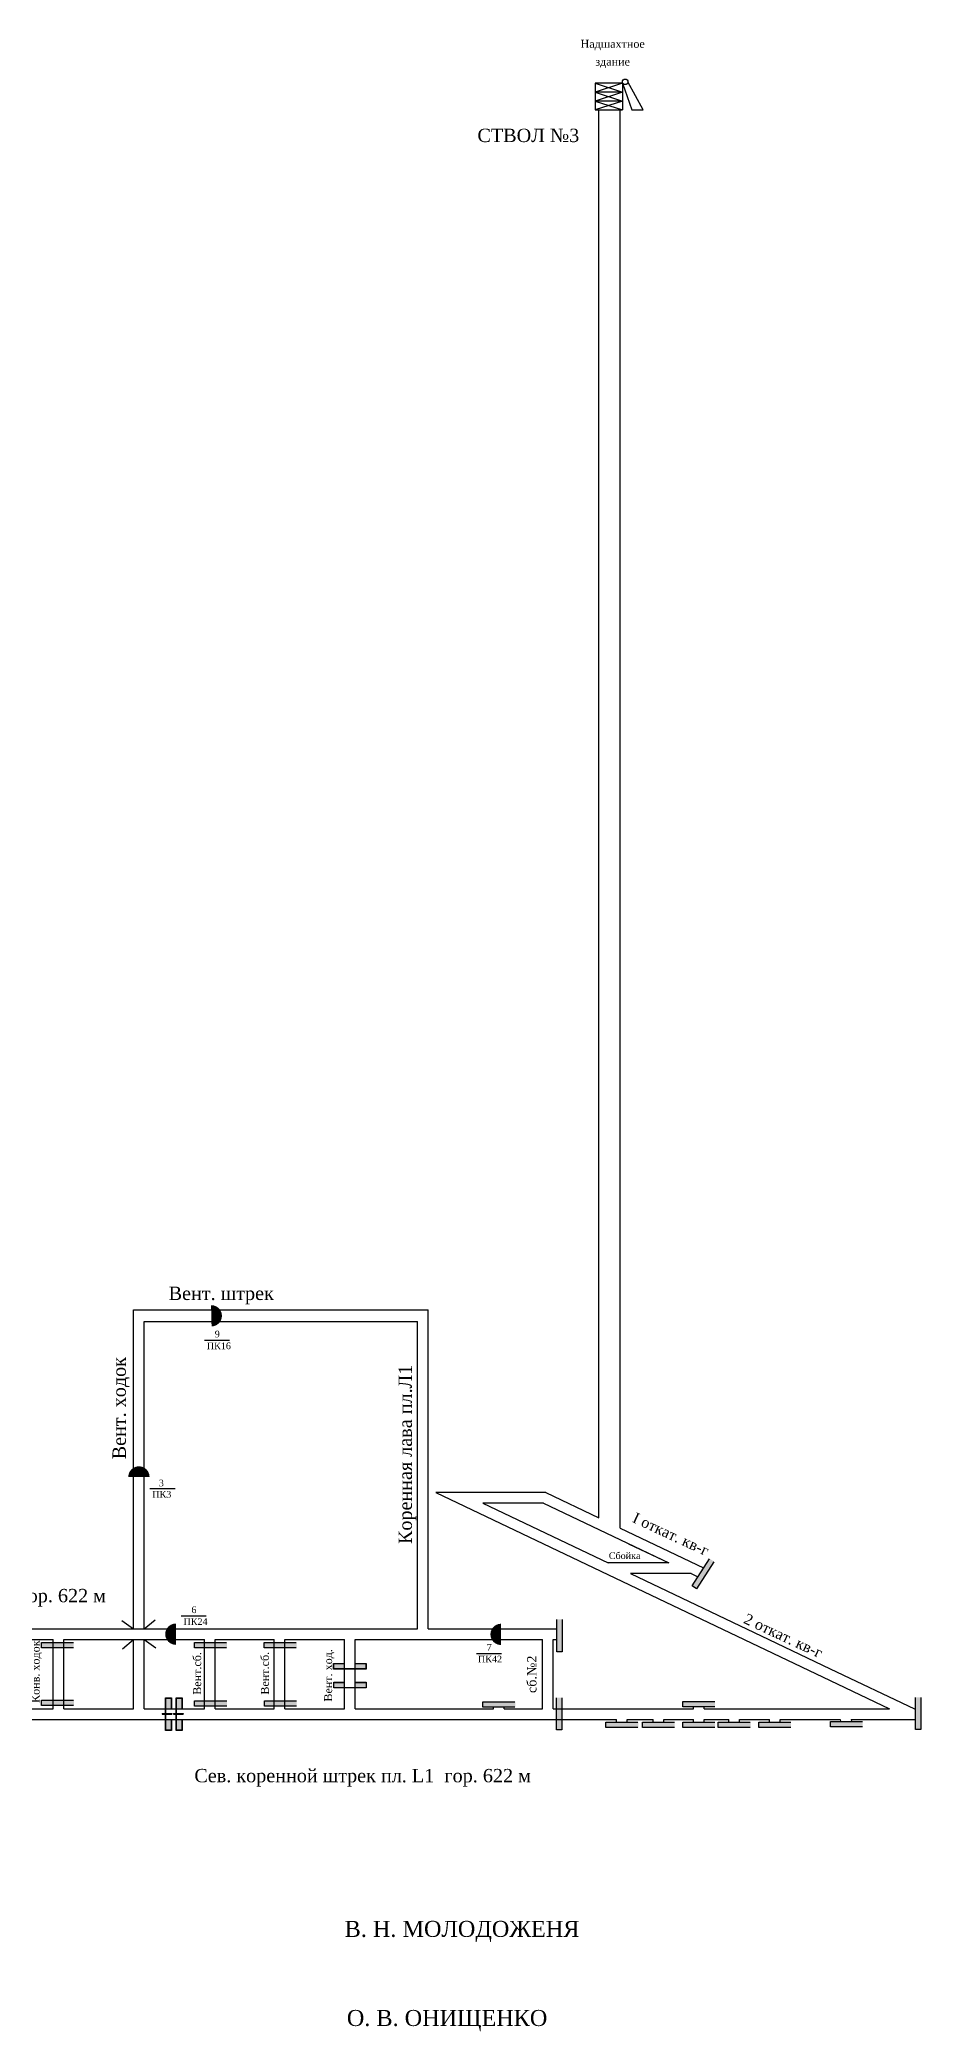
# Model space of a CAD drawing. Header units: millimetres. Extents: x -1344 to 285, y -448 to 559.
# Drawn here: x -45 to 285, y -425 to 322 of the extents above; entities that cross this region are included whole.
import ezdxf

# ---------------------------------------------------------------- set-up
doc = ezdxf.new("R2010")
doc.units = ezdxf.units.MM
for name, color, linetype in [('Двери', 7, 'Continuous'), ('Заслоны', 7, 'Continuous'), ('Перемычки 01', 7, 'Continuous'), ('Подписи', 7, 'Continuous')]:
    doc.layers.add(name, color=color, linetype=linetype)
doc.styles.get("Standard").update_dxf_attribs({"font": 'TIMES.TTF', "height": 10})

msp = doc.modelspace()

# ---------------------------------------------------------------- hatches: boundary and pattern name
at = {"layer": 'Двери'}
h = msp.add_hatch(color=256, dxfattribs=at)
h.paths.add_polyline_path([(68.74, -286.61), (64.64, -286.61), (64.64, -288.81), (68.74, -288.81), (68.74, -288.71), (64.74, -288.71), (64.74, -286.71), (68.74, -286.71)])
h.paths.add_polyline_path([(72.74, -288.71), (68.74, -288.71), (68.74, -288.81), (72.74, -288.81)])
h.paths.add_polyline_path([(76.84, -286.61), (72.74, -286.61), (72.74, -286.71), (76.74, -286.71), (76.74, -288.71), (72.74, -288.71), (72.74, -288.81), (76.84, -288.81)])
h = msp.add_hatch(color=3, dxfattribs=at)
h.paths.add_polyline_path([(64.74, -286.71), (64.74, -288.71), (68.74, -288.71), (68.74, -286.71)])
h.paths.add_polyline_path([(76.74, -288.71), (76.74, -286.71), (72.74, -286.71), (72.74, -288.71)])
h = msp.add_hatch(color=256, dxfattribs=at)
h.paths.add_polyline_path([(68.82, -293.63), (64.72, -293.63), (64.72, -295.83), (68.82, -295.83), (68.82, -295.73), (64.82, -295.73), (64.82, -293.73), (68.82, -293.73)])
h.paths.add_polyline_path([(72.82, -295.73), (68.82, -295.73), (68.82, -295.83), (72.82, -295.83)])
h.paths.add_polyline_path([(76.92, -293.63), (72.82, -293.63), (72.82, -293.73), (76.82, -293.73), (76.82, -295.73), (72.82, -295.73), (72.82, -295.83), (76.92, -295.83)])
h = msp.add_hatch(color=3, dxfattribs=at)
h.paths.add_polyline_path([(64.82, -293.73), (64.82, -295.73), (68.82, -295.73), (68.82, -293.73)])
h.paths.add_polyline_path([(76.82, -295.73), (76.82, -293.73), (72.82, -293.73), (72.82, -295.73)])
h = msp.add_hatch(color=256, dxfattribs=at)
h.paths.add_polyline_path([(3.95, -303.67), (3.95, -299.57), (1.75, -299.57), (1.75, -303.67), (1.85, -303.67), (1.85, -299.67), (3.85, -299.67), (3.85, -303.67)])
h.paths.add_polyline_path([(1.85, -307.67), (1.85, -303.67), (1.75, -303.67), (1.75, -307.67)])
h.paths.add_polyline_path([(3.95, -311.77), (3.95, -307.67), (3.85, -307.67), (3.85, -311.67), (1.85, -311.67), (1.85, -307.67), (1.75, -307.67), (1.75, -311.77)])
h = msp.add_hatch(color=3, dxfattribs=at)
h.paths.add_polyline_path([(3.85, -299.67), (1.85, -299.67), (1.85, -303.67), (3.85, -303.67)])
h.paths.add_polyline_path([(1.85, -311.67), (3.85, -311.67), (3.85, -307.67), (1.85, -307.67)])
h = msp.add_hatch(color=256, dxfattribs=at)
h.paths.add_polyline_path([(7.95, -303.67), (7.95, -299.57), (5.75, -299.57), (5.75, -303.67), (5.85, -303.67), (5.85, -299.67), (7.85, -299.67), (7.85, -303.67)])
h.paths.add_polyline_path([(5.85, -307.67), (5.85, -303.67), (5.75, -303.67), (5.75, -307.67)])
h.paths.add_polyline_path([(7.95, -311.77), (7.95, -307.67), (7.85, -307.67), (7.85, -311.67), (5.85, -311.67), (5.85, -307.67), (5.75, -307.67), (5.75, -311.77)])
h = msp.add_hatch(color=3, dxfattribs=at)
h.paths.add_polyline_path([(7.85, -299.67), (5.85, -299.67), (5.85, -303.67), (7.85, -303.67)])
h.paths.add_polyline_path([(5.85, -311.67), (7.85, -311.67), (7.85, -307.67), (5.85, -307.67)])
at = {"layer": 'Заслоны'}
h = msp.add_hatch(color=7, dxfattribs=at)
h.paths.add_polyline_path([(18.96, -160.3, 0.267949), (22.37, -158.22), (18.91, -158.3)])
h.paths.add_polyline_path([(18.91, -158.3), (22.37, -158.22, 0.267949), (22.28, -154.23), (18.82, -154.31)])
h.paths.add_polyline_path([(18.82, -154.31), (22.28, -154.23, 0.267949), (18.77, -152.31)])
h = msp.add_hatch(color=7, dxfattribs=at)
h.paths.add_polyline_path([(-4.25, -216.74, 0.267949), (-6.22, -213.26), (-6.25, -216.73)])
h.paths.add_polyline_path([(-6.25, -216.73), (-6.22, -213.26, 0.267949), (-10.22, -213.23), (-10.25, -216.69)])
h.paths.add_polyline_path([(-10.25, -216.69), (-10.22, -213.23, 0.267949), (-12.25, -216.68)])
h = msp.add_hatch(color=7, dxfattribs=at)
h.paths.add_polyline_path([(5.6, -271.66, 0.267949), (2.13, -273.65), (5.6, -273.66)])
h.paths.add_polyline_path([(5.6, -273.66), (2.13, -273.65, 0.267949), (2.12, -277.65), (5.58, -277.66)])
h.paths.add_polyline_path([(5.58, -277.66), (2.12, -277.65, 0.267949), (5.58, -279.66)])
h = msp.add_hatch(color=7, dxfattribs=at)
h.paths.add_polyline_path([(127.4, -271.74, 0.267949), (123.93, -273.73), (127.4, -273.74)])
h.paths.add_polyline_path([(127.4, -273.74), (123.93, -273.73, 0.267949), (123.92, -277.73), (127.38, -277.74)])
h.paths.add_polyline_path([(127.38, -277.74), (123.92, -277.73, 0.267949), (127.38, -279.74)])
at = {"layer": 'Перемычки 01'}
h = msp.add_hatch(color=256, dxfattribs=at)
h.paths.add_polyline_path([(200.67, -258.74), (202.88, -255.29), (202.79, -255.23), (200.64, -258.6), (198.95, -257.52), (201.11, -254.15), (201.03, -254.1), (198.81, -257.55)])
h.paths.add_polyline_path([(202.79, -255.23), (202.88, -255.29), (207.25, -248.47), (205.39, -247.28), (201.03, -254.1), (201.11, -254.15), (205.42, -247.42), (207.11, -248.5)])
h = msp.add_hatch(color=3, dxfattribs=at)
h.paths.add_polyline_path([(198.95, -257.52), (200.64, -258.6), (202.79, -255.23), (201.11, -254.15)])
h.paths.add_polyline_path([(204.95, -251.86), (203.27, -250.79), (201.11, -254.15), (202.79, -255.23)])
h.paths.add_polyline_path([(204.95, -251.86), (207.11, -248.5), (205.42, -247.42), (203.27, -250.79)])
h = msp.add_hatch(color=256, dxfattribs=at)
h.paths.add_polyline_path([(150.4, -282.32), (150.4, -278.22), (150.3, -278.22), (150.3, -282.22), (148.3, -282.22), (148.3, -278.22), (148.2, -278.22), (148.2, -282.32)])
h.paths.add_polyline_path([(150.3, -278.22), (150.4, -278.22), (150.4, -270.12), (148.2, -270.12), (148.2, -278.22), (148.3, -278.22), (148.3, -270.22), (150.3, -270.22)])
h = msp.add_hatch(color=3, dxfattribs=at)
h.paths.add_polyline_path([(148.3, -282.22), (150.3, -282.22), (150.3, -278.22), (148.3, -278.22)])
h.paths.add_polyline_path([(150.3, -274.22), (148.3, -274.22), (148.3, -278.22), (150.3, -278.22)])
h.paths.add_polyline_path([(150.3, -274.22), (150.3, -270.22), (148.3, -270.22), (148.3, -274.22)])
h = msp.add_hatch(color=256, dxfattribs=at)
h.paths.add_polyline_path([(-44.84, -280.94), (-40.74, -280.94), (-40.74, -280.84), (-44.74, -280.84), (-44.74, -278.84), (-40.74, -278.84), (-40.74, -278.74), (-44.84, -278.74)])
h.paths.add_polyline_path([(-40.74, -280.84), (-40.74, -280.94), (-32.64, -280.94), (-32.64, -278.74), (-40.74, -278.74), (-40.74, -278.84), (-32.74, -278.84), (-32.74, -280.84)])
h = msp.add_hatch(color=3, dxfattribs=at)
h.paths.add_polyline_path([(-44.74, -278.84), (-44.74, -280.84), (-40.74, -280.84), (-40.74, -278.84)])
h.paths.add_polyline_path([(-36.74, -280.84), (-36.74, -278.84), (-40.74, -278.84), (-40.74, -280.84)])
h.paths.add_polyline_path([(-36.74, -280.84), (-32.74, -280.84), (-32.74, -278.84), (-36.74, -278.84)])
h = msp.add_hatch(color=256, dxfattribs=at)
h.paths.add_polyline_path([(12.5, -280.94), (16.6, -280.94), (16.6, -280.84), (12.6, -280.84), (12.6, -278.84), (16.6, -278.84), (16.6, -278.74), (12.5, -278.74)])
h.paths.add_polyline_path([(16.6, -280.84), (16.6, -280.94), (24.7, -280.94), (24.7, -278.74), (16.6, -278.74), (16.6, -278.84), (24.6, -278.84), (24.6, -280.84)])
h = msp.add_hatch(color=3, dxfattribs=at)
h.paths.add_polyline_path([(12.6, -278.84), (12.6, -280.84), (16.6, -280.84), (16.6, -278.84)])
h.paths.add_polyline_path([(20.6, -280.84), (20.6, -278.84), (16.6, -278.84), (16.6, -280.84)])
h.paths.add_polyline_path([(20.6, -280.84), (24.6, -280.84), (24.6, -278.84), (20.6, -278.84)])
h = msp.add_hatch(color=256, dxfattribs=at)
h.paths.add_polyline_path([(38.61, -280.94), (42.71, -280.94), (42.71, -280.84), (38.71, -280.84), (38.71, -278.84), (42.71, -278.84), (42.71, -278.74), (38.61, -278.74)])
h.paths.add_polyline_path([(42.71, -280.84), (42.71, -280.94), (50.81, -280.94), (50.81, -278.74), (42.71, -278.74), (42.71, -278.84), (50.71, -278.84), (50.71, -280.84)])
h = msp.add_hatch(color=3, dxfattribs=at)
h.paths.add_polyline_path([(38.71, -278.84), (38.71, -280.84), (42.71, -280.84), (42.71, -278.84)])
h.paths.add_polyline_path([(46.71, -280.84), (46.71, -278.84), (42.71, -278.84), (42.71, -280.84)])
h.paths.add_polyline_path([(46.71, -280.84), (50.71, -280.84), (50.71, -278.84), (46.71, -278.84)])
h = msp.add_hatch(color=256, dxfattribs=at)
h.paths.add_polyline_path([(-44.81, -302.51), (-40.71, -302.51), (-40.71, -302.41), (-44.71, -302.41), (-44.71, -300.41), (-40.71, -300.41), (-40.71, -300.31), (-44.81, -300.31)])
h.paths.add_polyline_path([(-40.71, -302.41), (-40.71, -302.51), (-32.61, -302.51), (-32.61, -300.31), (-40.71, -300.31), (-40.71, -300.41), (-32.71, -300.41), (-32.71, -302.41)])
h = msp.add_hatch(color=3, dxfattribs=at)
h.paths.add_polyline_path([(-44.71, -300.41), (-44.71, -302.41), (-40.71, -302.41), (-40.71, -300.41)])
h.paths.add_polyline_path([(-36.71, -302.41), (-36.71, -300.41), (-40.71, -300.41), (-40.71, -302.41)])
h.paths.add_polyline_path([(-36.71, -302.41), (-32.71, -302.41), (-32.71, -300.41), (-36.71, -300.41)])
h = msp.add_hatch(color=256, dxfattribs=at)
h.paths.add_polyline_path([(12.53, -302.79), (16.63, -302.79), (16.63, -302.69), (12.63, -302.69), (12.63, -300.69), (16.63, -300.69), (16.63, -300.59), (12.53, -300.59)])
h.paths.add_polyline_path([(16.63, -302.69), (16.63, -302.79), (24.73, -302.79), (24.73, -300.59), (16.63, -300.59), (16.63, -300.69), (24.63, -300.69), (24.63, -302.69)])
h = msp.add_hatch(color=3, dxfattribs=at)
h.paths.add_polyline_path([(12.63, -300.69), (12.63, -302.69), (16.63, -302.69), (16.63, -300.69)])
h.paths.add_polyline_path([(20.63, -302.69), (20.63, -300.69), (16.63, -300.69), (16.63, -302.69)])
h.paths.add_polyline_path([(20.63, -302.69), (24.63, -302.69), (24.63, -300.69), (20.63, -300.69)])
h = msp.add_hatch(color=256, dxfattribs=at)
h.paths.add_polyline_path([(38.65, -302.79), (42.75, -302.79), (42.75, -302.69), (38.75, -302.69), (38.75, -300.69), (42.75, -300.69), (42.75, -300.59), (38.65, -300.59)])
h.paths.add_polyline_path([(42.75, -302.69), (42.75, -302.79), (50.85, -302.79), (50.85, -300.59), (42.75, -300.59), (42.75, -300.69), (50.75, -300.69), (50.75, -302.69)])
h = msp.add_hatch(color=3, dxfattribs=at)
h.paths.add_polyline_path([(38.75, -300.69), (38.75, -302.69), (42.75, -302.69), (42.75, -300.69)])
h.paths.add_polyline_path([(46.75, -302.69), (46.75, -300.69), (42.75, -300.69), (42.75, -302.69)])
h.paths.add_polyline_path([(46.75, -302.69), (50.75, -302.69), (50.75, -300.69), (46.75, -300.69)])
h = msp.add_hatch(color=256, dxfattribs=at)
h.paths.add_polyline_path([(120.5, -303.07), (124.6, -303.07), (124.6, -302.97), (120.6, -302.97), (120.6, -300.97), (124.6, -300.97), (124.6, -300.87), (120.5, -300.87)])
h.paths.add_polyline_path([(124.6, -302.97), (124.6, -303.07), (132.7, -303.07), (132.7, -300.87), (124.6, -300.87), (124.6, -300.97), (132.6, -300.97), (132.6, -302.97)])
h = msp.add_hatch(color=3, dxfattribs=at)
h.paths.add_polyline_path([(120.6, -300.97), (120.6, -302.97), (124.6, -302.97), (124.6, -300.97)])
h.paths.add_polyline_path([(128.6, -302.97), (128.6, -300.97), (124.6, -300.97), (124.6, -302.97)])
h.paths.add_polyline_path([(128.6, -302.97), (132.6, -302.97), (132.6, -300.97), (128.6, -300.97)])
h = msp.add_hatch(color=256, dxfattribs=at)
h.paths.add_polyline_path([(150.22, -311.62), (150.22, -307.52), (150.12, -307.52), (150.12, -311.52), (148.12, -311.52), (148.12, -307.52), (148.02, -307.52), (148.02, -311.62)])
h.paths.add_polyline_path([(150.12, -307.52), (150.22, -307.52), (150.22, -299.42), (148.02, -299.42), (148.02, -307.52), (148.12, -307.52), (148.12, -299.52), (150.12, -299.52)])
h = msp.add_hatch(color=3, dxfattribs=at)
h.paths.add_polyline_path([(148.12, -311.52), (150.12, -311.52), (150.12, -307.52), (148.12, -307.52)])
h.paths.add_polyline_path([(150.12, -303.52), (148.12, -303.52), (148.12, -307.52), (150.12, -307.52)])
h.paths.add_polyline_path([(150.12, -303.52), (150.12, -299.52), (148.12, -299.52), (148.12, -303.52)])
h = msp.add_hatch(color=256, dxfattribs=at)
h.paths.add_polyline_path([(195.36, -302.98), (199.46, -302.98), (199.46, -302.88), (195.46, -302.88), (195.46, -300.88), (199.46, -300.88), (199.46, -300.78), (195.36, -300.78)])
h.paths.add_polyline_path([(199.46, -302.88), (199.46, -302.98), (207.56, -302.98), (207.56, -300.78), (199.46, -300.78), (199.46, -300.88), (207.46, -300.88), (207.46, -302.88)])
h = msp.add_hatch(color=3, dxfattribs=at)
h.paths.add_polyline_path([(195.46, -300.88), (195.46, -302.88), (199.46, -302.88), (199.46, -300.88)])
h.paths.add_polyline_path([(203.46, -302.88), (203.46, -300.88), (199.46, -300.88), (199.46, -302.88)])
h.paths.add_polyline_path([(203.46, -302.88), (207.46, -302.88), (207.46, -300.88), (203.46, -300.88)])
h = msp.add_hatch(color=256, dxfattribs=at)
h.paths.add_polyline_path([(284.74, -311.56), (284.74, -307.46), (284.64, -307.46), (284.64, -311.46), (282.64, -311.46), (282.64, -307.46), (282.54, -307.46), (282.54, -311.56)])
h.paths.add_polyline_path([(284.64, -307.46), (284.74, -307.46), (284.74, -299.36), (282.54, -299.36), (282.54, -307.46), (282.64, -307.46), (282.64, -299.46), (284.64, -299.46)])
h = msp.add_hatch(color=3, dxfattribs=at)
h.paths.add_polyline_path([(282.64, -311.46), (284.64, -311.46), (284.64, -307.46), (282.64, -307.46)])
h.paths.add_polyline_path([(284.64, -303.46), (282.64, -303.46), (282.64, -307.46), (284.64, -307.46)])
h.paths.add_polyline_path([(284.64, -303.46), (284.64, -299.46), (282.64, -299.46), (282.64, -303.46)])
h = msp.add_hatch(color=256, dxfattribs=at)
h.paths.add_polyline_path([(166.57, -310.78), (170.67, -310.78), (170.67, -310.68), (166.67, -310.68), (166.67, -308.68), (170.67, -308.68), (170.67, -308.58), (166.57, -308.58)])
h.paths.add_polyline_path([(170.67, -310.68), (170.67, -310.78), (178.77, -310.78), (178.77, -308.58), (170.67, -308.58), (170.67, -308.68), (178.67, -308.68), (178.67, -310.68)])
h = msp.add_hatch(color=3, dxfattribs=at)
h.paths.add_polyline_path([(166.67, -308.68), (166.67, -310.68), (170.67, -310.68), (170.67, -308.68)])
h.paths.add_polyline_path([(174.67, -310.68), (174.67, -308.68), (170.67, -308.68), (170.67, -310.68)])
h.paths.add_polyline_path([(174.67, -310.68), (178.67, -310.68), (178.67, -308.68), (174.67, -308.68)])
h = msp.add_hatch(color=256, dxfattribs=at)
h.paths.add_polyline_path([(180.26, -310.78), (184.36, -310.78), (184.36, -310.68), (180.36, -310.68), (180.36, -308.68), (184.36, -308.68), (184.36, -308.58), (180.26, -308.58)])
h.paths.add_polyline_path([(184.36, -310.68), (184.36, -310.78), (192.46, -310.78), (192.46, -308.58), (184.36, -308.58), (184.36, -308.68), (192.36, -308.68), (192.36, -310.68)])
h = msp.add_hatch(color=3, dxfattribs=at)
h.paths.add_polyline_path([(180.36, -308.68), (180.36, -310.68), (184.36, -310.68), (184.36, -308.68)])
h.paths.add_polyline_path([(188.36, -310.68), (188.36, -308.68), (184.36, -308.68), (184.36, -310.68)])
h.paths.add_polyline_path([(188.36, -310.68), (192.36, -310.68), (192.36, -308.68), (188.36, -308.68)])
h = msp.add_hatch(color=256, dxfattribs=at)
h.paths.add_polyline_path([(195.36, -310.78), (199.46, -310.78), (199.46, -310.68), (195.46, -310.68), (195.46, -308.68), (199.46, -308.68), (199.46, -308.58), (195.36, -308.58)])
h.paths.add_polyline_path([(199.46, -310.68), (199.46, -310.78), (207.56, -310.78), (207.56, -308.58), (199.46, -308.58), (199.46, -308.68), (207.46, -308.68), (207.46, -310.68)])
h = msp.add_hatch(color=3, dxfattribs=at)
h.paths.add_polyline_path([(195.46, -308.68), (195.46, -310.68), (199.46, -310.68), (199.46, -308.68)])
h.paths.add_polyline_path([(203.46, -310.68), (203.46, -308.68), (199.46, -308.68), (199.46, -310.68)])
h.paths.add_polyline_path([(203.46, -310.68), (207.46, -310.68), (207.46, -308.68), (203.46, -308.68)])
h = msp.add_hatch(color=256, dxfattribs=at)
h.paths.add_polyline_path([(208.63, -310.78), (212.73, -310.78), (212.73, -310.68), (208.73, -310.68), (208.73, -308.68), (212.73, -308.68), (212.73, -308.58), (208.63, -308.58)])
h.paths.add_polyline_path([(212.73, -310.68), (212.73, -310.78), (220.83, -310.78), (220.83, -308.58), (212.73, -308.58), (212.73, -308.68), (220.73, -308.68), (220.73, -310.68)])
h = msp.add_hatch(color=3, dxfattribs=at)
h.paths.add_polyline_path([(208.73, -308.68), (208.73, -310.68), (212.73, -310.68), (212.73, -308.68)])
h.paths.add_polyline_path([(216.73, -310.68), (216.73, -308.68), (212.73, -308.68), (212.73, -310.68)])
h.paths.add_polyline_path([(216.73, -310.68), (220.73, -310.68), (220.73, -308.68), (216.73, -308.68)])
h = msp.add_hatch(color=256, dxfattribs=at)
h.paths.add_polyline_path([(223.85, -310.78), (227.95, -310.78), (227.95, -310.68), (223.95, -310.68), (223.95, -308.68), (227.95, -308.68), (227.95, -308.58), (223.85, -308.58)])
h.paths.add_polyline_path([(227.95, -310.68), (227.95, -310.78), (236.05, -310.78), (236.05, -308.58), (227.95, -308.58), (227.95, -308.68), (235.95, -308.68), (235.95, -310.68)])
h = msp.add_hatch(color=3, dxfattribs=at)
h.paths.add_polyline_path([(223.95, -308.68), (223.95, -310.68), (227.95, -310.68), (227.95, -308.68)])
h.paths.add_polyline_path([(231.95, -310.68), (231.95, -308.68), (227.95, -308.68), (227.95, -310.68)])
h.paths.add_polyline_path([(231.95, -310.68), (235.95, -310.68), (235.95, -308.68), (231.95, -308.68)])
h = msp.add_hatch(color=256, dxfattribs=at)
h.paths.add_polyline_path([(250.67, -310.51), (254.77, -310.51), (254.77, -310.41), (250.77, -310.41), (250.77, -308.41), (254.77, -308.41), (254.77, -308.31), (250.67, -308.31)])
h.paths.add_polyline_path([(254.77, -310.41), (254.77, -310.51), (262.87, -310.51), (262.87, -308.31), (254.77, -308.31), (254.77, -308.41), (262.77, -308.41), (262.77, -310.41)])
h = msp.add_hatch(color=3, dxfattribs=at)
h.paths.add_polyline_path([(250.77, -308.41), (250.77, -310.41), (254.77, -310.41), (254.77, -308.41)])
h.paths.add_polyline_path([(258.77, -310.41), (258.77, -308.41), (254.77, -308.41), (254.77, -310.41)])
h.paths.add_polyline_path([(258.77, -310.41), (262.77, -310.41), (262.77, -308.41), (258.77, -308.41)])

# ---------------------------------------------------------------- linework, layer by layer
for p, q in [((180.6, 295.81), (174.91, 306.31)), ((172.87, 305.82), (162.61, 302.49)), ((162.61, 305.82), (172.87, 302.49)), ((172.87, 305.82), (162.61, 305.82)), ((162.61, 305.82), (162.61, 295.82)), ((162.61, 302.49), (172.87, 299.15)), ((172.87, 302.49), (162.61, 299.15)), ((172.87, 302.49), (162.61, 302.49)), ((172.87, 299.15), (162.61, 295.82)), ((162.61, 299.15), (172.87, 295.82)), ((172.87, 299.15), (162.61, 299.15)), ((172.87, 305.82), (176.42, 295.81)), ((172.87, 305.82), (172.87, 295.82)), ((162.61, 295.82), (172.87, 295.82)), ((162.61, 295.82), (162.61, 295.82)), ((164.04, -89.11), (164.04, 295.82)), ((172.04, -89.11), (172.04, 295.82)), ((176.42, 295.81), (180.6, 295.81)), ((164.04, -232.06), (164.04, -89.11)), ((172.04, -235.88), (172.04, -89.11)), ((-10.26, -273.69), (-10.26, -154.11)), ((-10.26, -154.11), (100.12, -154.11)), ((100.12, -273.69), (100.12, -154.11)), ((-6.26, -273.69), (-6.26, -158.42)), ((-6.26, -158.42), (96.12, -158.42)), ((96.12, -273.69), (96.12, -158.42)), ((102.91, -222.59), (218.42, -277.69)), ((144.19, -222.59), (102.91, -222.59)), ((144.19, -222.59), (164.04, -232.06)), ((120.58, -226.59), (167.47, -248.96)), ((143.29, -226.59), (120.58, -226.59)), ((143.29, -226.59), (190.18, -248.96)), ((172.04, -235.88), (203.27, -250.77)), ((175.08, -241.76), (190.18, -248.96)), ((190.18, -248.96), (167.47, -248.96)), ((198.56, -252.96), (175.86, -252.96)), ((175.86, -252.96), (227.72, -277.69)), ((198.56, -252.96), (201.1, -254.17)), ((-56.81, -273.69), (-6.26, -273.69)), ((-14.64, -270.58), (-10.31, -273.66)), ((-6.26, -273.69), (-2.19, -270.28)), ((-6.26, -273.69), (37.15, -273.69)), ((-6.26, -273.69), (-6.13, -273.69)), ((36.93, -273.69), (96.12, -273.69)), ((100.12, -273.69), (148.3, -273.69)), ((-56.81, -277.69), (-40.41, -277.69)), ((-40.42, -303.69), (-40.41, -277.69)), ((-36.42, -303.69), (-36.41, -277.69)), ((-36.41, -277.69), (-6.26, -277.69)), ((-14.38, -281.14), (-10.31, -277.72)), ((-10.26, -303.69), (-10.26, -277.69)), ((-6.28, -277.67), (-1.95, -280.75)), ((-6.26, -277.69), (-1.18, -277.69)), ((-6.26, -277.69), (14.58, -277.69)), ((-6.26, -303.69), (-6.26, -277.69)), ((-1.18, -277.69), (10.58, -277.69)), ((14.58, -277.69), (16.27, -277.69)), ((16.27, -303.69), (16.27, -277.69)), ((20.27, -303.69), (20.27, -277.69)), ((20.27, -277.69), (42.36, -277.69)), ((42.36, -303.69), (42.36, -277.69)), ((46.36, -303.69), (46.36, -277.69)), ((46.36, -277.69), (68.75, -277.69)), ((68.75, -303.69), (68.75, -277.69)), ((72.75, -303.69), (72.75, -277.69)), ((72.75, -277.69), (142.96, -277.69)), ((142.96, -303.69), (142.96, -277.69)), ((146.96, -303.69), (146.96, -277.68)), ((146.96, -277.68), (148.27, -277.68)), ((218.42, -277.69), (250.61, -293.04)), ((227.72, -277.69), (250.61, -288.61)), ((250.61, -288.61), (282.23, -303.69)), ((250.61, -293.04), (272.94, -303.69)), ((-56.81, -303.69), (-40.42, -303.69)), ((-36.42, -303.69), (-19.73, -303.69)), ((-21.26, -303.69), (-10.26, -303.69)), ((-6.26, -303.69), (10.58, -303.69)), ((-6.26, -303.69), (14.58, -303.69)), ((14.58, -303.69), (16.27, -303.69)), ((20.27, -303.69), (42.36, -303.69)), ((46.36, -303.69), (68.75, -303.69)), ((72.75, -303.69), (84.03, -303.69)), ((83.67, -303.69), (124.6, -303.69)), ((93.41, -303.69), (93.45, -303.69)), ((124.6, -303.69), (124.6, -302.97)), ((128.6, -303.69), (128.6, -302.97)), ((128.6, -303.69), (142.96, -303.69)), ((146.96, -303.69), (199.46, -303.69)), ((199.46, -303.69), (199.46, -302.88)), ((203.46, -303.69), (203.46, -302.88)), ((203.46, -303.69), (239.03, -303.69)), ((239.03, -303.69), (250.61, -303.69)), ((250.61, -303.69), (272.94, -303.69)), ((271.88, -303.69), (272.94, -303.69)), ((282.23, -303.69), (282.64, -303.69)), ((-56.81, -307.69), (14.58, -307.69)), ((14.58, -307.69), (41.15, -307.69)), ((41.15, -307.69), (163.04, -307.69)), ((163.04, -307.69), (170.67, -307.69)), ((170.67, -308.68), (170.67, -307.69)), ((174.67, -308.68), (174.67, -307.69)), ((174.67, -307.69), (184.36, -307.69)), ((184.36, -308.68), (184.36, -307.69)), ((188.36, -308.68), (188.36, -307.69)), ((188.36, -307.69), (199.46, -307.69)), ((199.46, -308.68), (199.46, -307.69)), ((203.46, -308.68), (203.46, -307.69)), ((203.46, -307.69), (212.73, -307.69)), ((212.73, -308.68), (212.73, -307.69)), ((216.73, -308.68), (216.73, -307.69)), ((216.73, -307.69), (227.93, -307.69)), ((227.93, -308.68), (227.93, -307.69)), ((231.93, -308.68), (231.93, -307.69)), ((231.93, -307.69), (238.64, -307.69)), ((235.75, -307.69), (250.61, -307.69)), ((250.61, -307.69), (252.61, -307.69)), ((252.61, -307.69), (254.42, -307.69)), ((254.42, -307.69), (254.56, -308.41)), ((258.5, -307.69), (258.64, -308.41)), ((258.5, -307.69), (266.49, -307.69)), ((266.49, -307.69), (282.64, -307.69))]:
    msp.add_line(p, q)
msp.add_circle((173.87, 306.34), 1.04)
at = {"layer": 'Двери'}
for p, q in [((0.42, -305.46), (4.08, -305.46)), ((0.42, -305.46), (4.08, -305.46)), ((0.42, -305.46), (4.08, -305.46)), ((0.42, -305.46), (4.08, -305.46)), ((0.42, -305.46), (0.42, -305.6)), ((0.42, -305.47), (4.08, -305.47)), ((0.42, -305.48), (4.08, -305.48)), ((0.42, -305.49), (4.08, -305.49)), ((0.42, -305.5), (4.08, -305.5)), ((0.42, -305.51), (4.08, -305.51)), ((0.42, -305.52), (4.08, -305.52)), ((0.42, -305.53), (4.08, -305.53)), ((0.42, -305.54), (4.08, -305.54)), ((0.42, -305.55), (4.08, -305.55)), ((0.42, -305.56), (4.08, -305.56)), ((0.42, -305.57), (4.08, -305.57)), ((0.42, -305.58), (4.08, -305.58)), ((0.42, -305.59), (4.08, -305.59)), ((0.42, -305.6), (4.08, -305.6)), ((4.08, -305.46), (4.08, -305.6)), ((4.69, -305.46), (8.35, -305.46)), ((4.69, -305.46), (4.69, -305.6)), ((4.69, -305.46), (8.35, -305.46)), ((4.69, -305.46), (8.35, -305.46)), ((4.69, -305.46), (8.35, -305.46)), ((4.69, -305.47), (8.35, -305.47)), ((4.69, -305.48), (8.35, -305.48)), ((4.69, -305.49), (8.35, -305.49)), ((4.69, -305.5), (8.35, -305.5)), ((4.69, -305.51), (8.35, -305.51)), ((4.69, -305.52), (8.35, -305.52)), ((4.69, -305.53), (8.35, -305.53)), ((4.69, -305.54), (8.35, -305.54)), ((4.69, -305.55), (8.35, -305.55)), ((4.69, -305.56), (8.35, -305.56)), ((4.69, -305.57), (8.35, -305.57)), ((4.69, -305.58), (8.35, -305.58)), ((4.69, -305.59), (8.35, -305.59)), ((4.69, -305.6), (8.35, -305.6)), ((8.35, -305.46), (8.35, -305.6))]:
    msp.add_line(p, q, dxfattribs=at)
for points in [[(72.74, -286.61), (76.84, -286.61), (76.84, -288.81), (64.64, -288.81), (64.64, -286.61), (68.74, -286.61)], [(72.74, -286.71), (76.74, -286.71), (76.74, -288.71), (64.74, -288.71), (64.74, -286.71), (68.74, -286.71)], [(72.82, -293.63), (76.92, -293.63), (76.92, -295.83), (64.72, -295.83), (64.72, -293.63), (68.82, -293.63)], [(72.82, -293.73), (76.82, -293.73), (76.82, -295.73), (64.82, -295.73), (64.82, -293.73), (68.82, -293.73)], [(3.95, -307.67), (3.95, -311.77), (1.75, -311.77), (1.75, -299.57), (3.95, -299.57), (3.95, -303.67)], [(3.85, -307.67), (3.85, -311.67), (1.85, -311.67), (1.85, -299.67), (3.85, -299.67), (3.85, -303.67)], [(7.95, -307.67), (7.95, -311.77), (5.75, -311.77), (5.75, -299.57), (7.95, -299.57), (7.95, -303.67)], [(7.85, -307.67), (7.85, -311.67), (5.85, -311.67), (5.85, -299.67), (7.85, -299.67), (7.85, -303.67)]]:
    msp.add_lwpolyline(points, dxfattribs=at)
at = {"layer": 'Заслоны', "color": 7}
for p, q in [((16.31, -165.43), (25.71, -165.43)), ((-4.12, -221.09), (5.28, -221.09)), ((7.58, -268.8), (16.98, -268.8)), ((118.2, -282.88), (127.6, -282.88))]:
    msp.add_line(p, q, dxfattribs=at)
at = {"layer": 'Перемычки 01'}
for points in [[(207.11, -248.5), (200.64, -258.6), (198.95, -257.52), (205.42, -247.42)], [(150.3, -270.22), (150.3, -282.22), (148.3, -282.22), (148.3, -270.22)], [(-32.74, -280.84), (-44.74, -280.84), (-44.74, -278.84), (-32.74, -278.84)], [(24.6, -280.84), (12.6, -280.84), (12.6, -278.84), (24.6, -278.84)], [(50.71, -280.84), (38.71, -280.84), (38.71, -278.84), (50.71, -278.84)], [(-32.71, -302.41), (-44.71, -302.41), (-44.71, -300.41), (-32.71, -300.41)], [(24.63, -302.69), (12.63, -302.69), (12.63, -300.69), (24.63, -300.69)], [(50.75, -302.69), (38.75, -302.69), (38.75, -300.69), (50.75, -300.69)], [(132.6, -302.97), (120.6, -302.97), (120.6, -300.97), (132.6, -300.97)], [(150.12, -299.52), (150.12, -311.52), (148.12, -311.52), (148.12, -299.52)], [(207.46, -302.88), (195.46, -302.88), (195.46, -300.88), (207.46, -300.88)], [(284.64, -299.46), (284.64, -311.46), (282.64, -311.46), (282.64, -299.46)], [(178.67, -310.68), (166.67, -310.68), (166.67, -308.68), (178.67, -308.68)], [(192.36, -310.68), (180.36, -310.68), (180.36, -308.68), (192.36, -308.68)], [(207.46, -310.68), (195.46, -310.68), (195.46, -308.68), (207.46, -308.68)], [(220.73, -310.68), (208.73, -310.68), (208.73, -308.68), (220.73, -308.68)], [(235.95, -310.68), (223.95, -310.68), (223.95, -308.68), (235.95, -308.68)], [(262.77, -310.41), (250.77, -310.41), (250.77, -308.41), (262.77, -308.41)]]:
    msp.add_lwpolyline(points, dxfattribs=at)

# ---------------------------------------------------------------- texts
for s, height, p in [('Надшахтное', 3, (157.19, 319.1)), ('здание', 3, (162.71, 312.43)), ('СТВОЛ №3', 5, (118.54, 283.77)), ('Вент. штрек', 5, (2.87, -150.37)), ('Сбойка', 2.5, (167.75, -247.48)), ('Сев. групп. штрек пл. L1 гор. 622 м', 5, (-134.92, -263.69)), ('Сев. коренной штрек пл. L1  гор. 622 м', 5, (12.51, -331.19))]:
    msp.add_text(s, height=height).set_placement(p)
for s, height, rotation, p in [('Вент. ходок', 5, 90, (-13.15, -210.11)), ('Коренная лава пл.Л1', 5, 90, (94, -241.88)), ('I откат. кв-г', 4, 335, (176.26, -233.49)), ('2 откат. кв-г', 4, 335, (217.91, -271.34)), ('Конв. ходок', 3, 90, (-45.45, -301.44)), ('Вент.сб.', 3, 90, (15.05, -298.39)), ('Вент.сб.', 3, 90, (40.43, -298.31)), ('Вент. ход.', 3, 90, (64.12, -300.94)), ('сб.№2', 3.5, 90, (140.65, -297.73))]:
    msp.add_text(s, height=height, rotation=rotation).set_placement(p)
at = {"layer": 'Заслоны', "color": 7}
for s, p in [('9', (20.15, -164.38)), ('ПК16', (17.17, -168.81)), ('ПК3', (-3.26, -224.46)), ('3', (-0.79, -220.23)), ('6', (11.42, -267.75)), ('ПК24', (8.44, -272.18)), ('7', (122.04, -281.83)), ('ПК42', (118.75, -286.25))]:
    msp.add_text(s, height=2.5, dxfattribs=at).set_placement(p)
at = {"layer": 'Подписи'}
for s, p in [('В. Н. МОЛОДОЖЕНЯ', (68.82, -389.16)), ('О. В. ОНИЩЕНКО', (69.64, -422.56))]:
    msp.add_text(s, height=6, dxfattribs=at).set_placement(p)

doc.saveas('drawing.dxf')
